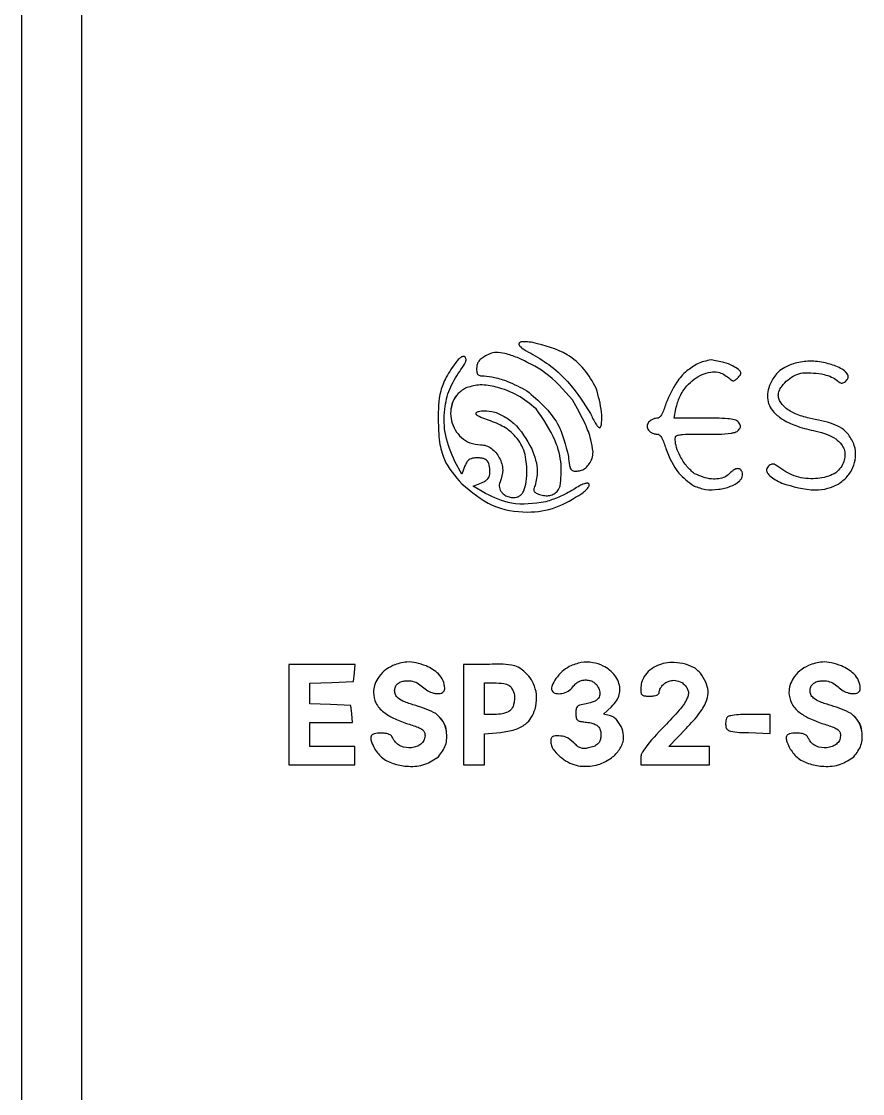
# Model space of a CAD drawing. Header units: millimetres. Extents: x 5 to 292, y 5 to 205.
# Drawn here: x 72.46 to 79.44, y 119.03 to 127.92 of the extents above; entities that cross this region are included whole.
import ezdxf

# ---------------------------------------------------------------- set-up
doc = ezdxf.new("R2010")
doc.units = ezdxf.units.MM

msp = doc.modelspace()

# ---------------------------------------------------------------- linework, layer by layer
at = {"color": 7, "linetype": 'Continuous', "lineweight": 25}
for p, q in [((72.4645, 128.8823), (72.4645, 112.2823)), ((72.9645, 112.2823), (72.9645, 128.8823)), ((77.8785, 124.6322), (77.8917, 124.7112)), ((78.1309, 124.6322), (77.8785, 124.6322)), ((76.1164, 124.1692), (76.0593, 124.2745)), ((76.1427, 124.2372), (76.1164, 124.1692)), ((76.2107, 124.0682), (76.281, 124.0968)), ((76.3117, 124.009), (76.2107, 124.0682)), ((75.232, 122.5914), (74.6812, 122.5914)), ((74.6812, 122.5914), (74.6812, 121.7575)), ((75.2188, 122.4487), (75.2254, 122.5211)), ((75.2254, 122.5211), (75.232, 122.5914)), ((76.3468, 122.5914), (76.1295, 122.5914)), ((76.1295, 122.5914), (76.1295, 121.7575)), ((74.8567, 122.4355), (75.0389, 122.4421)), ((74.8567, 122.2644), (74.8567, 122.4355)), ((75.0389, 122.4421), (75.2188, 122.4487)), ((76.3051, 122.1744), (76.3051, 122.4377)), ((76.3051, 122.4377), (76.4016, 122.4377)), ((75.0279, 122.2578), (74.8567, 122.2644)), ((75.1969, 122.2512), (75.0279, 122.2578)), ((75.2035, 122.181), (75.1969, 122.2512)), ((77.2926, 122.1788), (77.3584, 122.2402)), ((75.21, 122.1086), (75.2035, 122.181)), ((76.3885, 122.1744), (76.3051, 122.1744)), ((77.3497, 122.1656), (77.2926, 122.1788)), ((78.6751, 122.1744), (78.4996, 122.1744)), ((78.6751, 122.0186), (78.6751, 122.1744)), ((74.8567, 122.1086), (75.21, 122.1086)), ((74.8567, 121.9111), (74.8567, 122.1086)), ((77.8346, 121.9111), (77.9773, 122.0603)), ((76.3051, 122.0142), (76.4368, 122.0274)), ((76.3051, 121.7575), (76.3051, 122.0142)), ((78.4952, 122.0252), (78.6751, 122.0186)), ((75.2298, 121.9111), (74.8567, 121.9111)), ((75.2298, 121.7575), (75.2298, 121.9111)), ((78.1704, 121.9111), (77.8346, 121.9111)), ((78.1704, 121.7575), (78.1704, 121.9111)), ((77.5998, 121.8167), (77.5998, 121.7575)), ((74.6812, 121.7575), (75.2298, 121.7575)), ((76.1295, 121.7575), (76.3051, 121.7575)), ((77.5998, 121.7575), (78.1704, 121.7575))]:
    msp.add_line(p, q, dxfattribs=at)
for points, knots in [([(76.7067, 125.2598), (76.686, 125.2621), (76.6534, 125.2657), (76.617, 125.2671), (76.6002, 125.2622), (76.5941, 125.2578), (76.5907, 125.2515), (76.5905, 125.2469), (76.5904, 125.2445)], [0, 0, 0, 0, 0.488811, 0.771123, 0.839471, 0.89342, 0.943513, 1, 1, 1, 1]), ([(76.5772, 125.1348), (76.5435, 125.1472), (76.4862, 125.1685), (76.408, 125.1816), (76.3474, 125.1691), (76.3168, 125.1509), (76.3007, 125.1413)], [0, 0, 0, 0, 0.372658, 0.63277, 0.807324, 1, 1, 1, 1]), ([(76.5772, 125.1348), (76.5435, 125.1472), (76.4862, 125.1685), (76.408, 125.1816), (76.3474, 125.1691), (76.3168, 125.1509), (76.3007, 125.1413)], [0, 0, 0, 0, 0.372658, 0.63277, 0.807324, 1, 1, 1, 1]), ([(76.5904, 125.2445), (76.5905, 125.2434), (76.5908, 125.2409), (76.5925, 125.2373), (76.5967, 125.2308), (76.6094, 125.2178), (76.6455, 125.1911), (76.6814, 125.1735), (76.7067, 125.1611)], [0, 0, 0, 0, 0.022766, 0.049986, 0.082415, 0.18011, 0.422222, 1, 1, 1, 1]), ([(77.2312, 124.8802), (77.2006, 124.9348), (77.1397, 125.0437), (76.9641, 125.1937), (76.8049, 125.2346), (76.7067, 125.2598)], [0, 0, 0, 0, 0.277512, 0.553928, 1, 1, 1, 1]), ([(77.2312, 124.8802), (77.2006, 124.9348), (77.1397, 125.0437), (76.9641, 125.1937), (76.8049, 125.2346), (76.7067, 125.2598)], [0, 0, 0, 0, 0.277512, 0.553928, 1, 1, 1, 1]), ([(76.0703, 125.0974), (76.0407, 125.0568), (75.9869, 124.9827), (75.9219, 124.8226), (75.9214, 124.7011), (75.9211, 124.6212)], [0, 0, 0, 0, 0.29484, 0.536472, 1, 1, 1, 1]), ([(76.1515, 125.1128), (76.1514, 125.1165), (76.1511, 125.1231), (76.1489, 125.132), (76.1451, 125.139), (76.1392, 125.1439), (76.1316, 125.1456), (76.1229, 125.1442), (76.1092, 125.1381), (76.0903, 125.1229), (76.0776, 125.1067), (76.0703, 125.0974)], [0, 0, 0, 0, 0.089867, 0.163372, 0.224037, 0.283495, 0.343156, 0.411737, 0.494511, 0.710872, 1, 1, 1, 1]), ([(76.0988, 125.0206), (76.1131, 125.0405), (76.1319, 125.0665), (76.1471, 125.097), (76.1509, 125.1076), (76.1513, 125.1113), (76.1515, 125.1128)], [0, 0, 0, 0, 0.684634, 0.897422, 0.956542, 1, 1, 1, 1]), ([(76.3007, 125.1413), (76.2899, 125.1343), (76.2702, 125.1214), (76.2502, 125.0962), (76.2405, 125.0701), (76.2397, 125.0534), (76.2393, 125.0448)], [0, 0, 0, 0, 0.3190359, 0.5853311, 0.7852683, 1, 1, 1, 1]), ([(77.0337, 124.7836), (76.9618, 124.8664), (76.833, 125.0148), (76.6557, 125.098), (76.5772, 125.1348)], [0, 0, 0, 0, 0.557576, 1, 1, 1, 1]), ([(77.0337, 124.7836), (76.9618, 124.8664), (76.833, 125.0148), (76.6557, 125.098), (76.5772, 125.1348)], [0, 0, 0, 0, 0.557576, 1, 1, 1, 1]), ([(76.7067, 125.1611), (76.7571, 125.1302), (76.8684, 125.0622), (77.0366, 124.9012), (77.1289, 124.7564), (77.1829, 124.6717)], [0, 0, 0, 0, 0.256351, 0.565279, 1, 1, 1, 1]), ([(78.0716, 125.0843), (78.0407, 125.0655), (77.9739, 125.025), (77.8778, 124.9138), (77.8347, 124.8141), (77.8083, 124.7529)], [0, 0, 0, 0, 0.249783, 0.539999, 1, 1, 1, 1]), ([(78.1836, 125.115), (78.1637, 125.1115), (78.1254, 125.1047), (78.0891, 125.0909), (78.0716, 125.0843)], [0, 0, 0, 0, 0.519468, 1, 1, 1, 1]), ([(78.1836, 125.115), (78.1637, 125.1115), (78.1254, 125.1047), (78.0891, 125.0909), (78.0716, 125.0843)], [0, 0, 0, 0, 0.519468, 1, 1, 1, 1]), ([(78.4118, 125.036), (78.3954, 125.0467), (78.3577, 125.0713), (78.2808, 125.1), (78.2196, 125.1094), (78.1836, 125.115)], [0, 0, 0, 0, 0.240168, 0.552333, 1, 1, 1, 1]), ([(78.4118, 125.036), (78.3954, 125.0467), (78.3577, 125.0713), (78.2808, 125.1), (78.2196, 125.1094), (78.1836, 125.115)], [0, 0, 0, 0, 0.2401678, 0.5523326, 1, 1, 1, 1]), ([(78.866, 125.0843), (78.8417, 125.0748), (78.7981, 125.0577), (78.73, 125.0128), (78.7015, 124.966), (78.6839, 124.9373)], [0, 0, 0, 0, 0.325933, 0.585727, 1, 1, 1, 1]), ([(78.866, 125.0843), (78.8417, 125.0748), (78.7981, 125.0577), (78.73, 125.0128), (78.7015, 124.966), (78.6839, 124.9373)], [0, 0, 0, 0, 0.325933, 0.585727, 1, 1, 1, 1]), ([(79.2984, 124.9373), (79.3025, 124.941), (79.3102, 124.948), (79.3179, 124.9606), (79.3215, 124.9755), (79.3179, 124.9934), (79.3014, 125.0171), (79.2675, 125.0422), (79.2041, 125.0722), (79.1089, 125.0977), (78.9882, 125.1123), (78.9058, 125.0934), (78.866, 125.0843)], [0, 0, 0, 0, 0.0308276, 0.056701, 0.0797323, 0.1138802, 0.1531051, 0.2365386, 0.3417643, 0.5379005, 0.7772348, 1, 1, 1, 1]), ([(76.0593, 124.2745), (76.029, 124.3444), (75.9693, 124.4824), (75.9655, 124.6926), (76.0073, 124.877), (76.0684, 124.9729), (76.0988, 125.0206)], [0, 0, 0, 0, 0.288137, 0.56902, 0.785554, 1, 1, 1, 1]), ([(76.2393, 125.0448), (76.2393, 125.0376), (76.2395, 125.0249), (76.2418, 125.0089), (76.2465, 124.9979), (76.2541, 124.9902), (76.2658, 124.9856), (76.2818, 124.9835), (76.2939, 124.9834), (76.3007, 124.9833)], [0, 0, 0, 0, 0.205524, 0.359706, 0.455312, 0.542496, 0.657769, 0.806072, 1, 1, 1, 1]), ([(77.8917, 124.7112), (77.9008, 124.7449), (77.9193, 124.8134), (77.976, 124.8947), (78.039, 124.9582), (78.0862, 124.9826), (78.109, 124.9943)], [0, 0, 0, 0, 0.281298, 0.571479, 0.793183, 1, 1, 1, 1]), ([(78.109, 124.9943), (78.1324, 125.0027), (78.1754, 125.0181), (78.2384, 125.0174), (78.2901, 124.9978), (78.3166, 124.9768), (78.3306, 124.9658)], [0, 0, 0, 0, 0.312913, 0.574307, 0.775854, 1, 1, 1, 1]), ([(78.4052, 124.968), (78.4132, 124.9758), (78.4231, 124.9855), (78.4304, 125.0002), (78.4312, 125.0085), (78.4281, 125.0172), (78.4211, 125.0265), (78.4152, 125.0326), (78.4118, 125.036)], [0, 0, 0, 0, 0.398244, 0.49915, 0.585307, 0.691861, 0.82562, 1, 1, 1, 1]), ([(78.741, 124.8231), (78.7428, 124.8353), (78.7467, 124.8616), (78.7746, 124.9065), (78.8187, 124.9517), (78.8778, 124.9924), (78.9217, 125.004), (78.9429, 125.0097)], [0, 0, 0, 0, 0.125585, 0.272336, 0.533914, 0.775692, 1, 1, 1, 1]), ([(78.9429, 125.0097), (79.0026, 125.0088), (79.0847, 125.0075), (79.1805, 124.9777), (79.2136, 124.9557), (79.2281, 124.946)], [0, 0, 0, 0, 0.599616, 0.824645, 1, 1, 1, 1]), ([(79.2984, 124.9373), (79.3025, 124.941), (79.3102, 124.948), (79.3179, 124.9605), (79.3216, 124.9755), (79.3177, 124.9931), (79.3093, 125.0073), (79.3016, 125.0132), (79.2995, 125.0148)], [0, 0, 0, 0, 0.184305, 0.338991, 0.476685, 0.680841, 0.915351, 1, 1, 1, 1]), ([(76.733, 124.709), (76.6834, 124.7493), (76.5842, 124.8299), (76.4213, 124.8895), (76.275, 124.9171), (76.1946, 124.8963), (76.1581, 124.8868)], [0, 0, 0, 0, 0.303267, 0.607, 0.821546, 1, 1, 1, 1]), ([(76.733, 124.709), (76.6834, 124.7493), (76.5842, 124.8299), (76.4213, 124.8895), (76.275, 124.9171), (76.1946, 124.8963), (76.1581, 124.8868)], [0, 0, 0, 0, 0.303267, 0.607, 0.821546, 1, 1, 1, 1]), ([(76.3007, 124.9833), (76.3299, 124.9798), (76.3969, 124.9717), (76.5176, 124.9319), (76.6039, 124.8875), (76.6562, 124.8604)], [0, 0, 0, 0, 0.232315, 0.533749, 1, 1, 1, 1]), ([(78.3306, 124.9658), (78.3388, 124.9583), (78.3491, 124.9489), (78.3644, 124.9428), (78.3734, 124.943), (78.3829, 124.9477), (78.3935, 124.9564), (78.401, 124.9638), (78.4052, 124.968)], [0, 0, 0, 0, 0.364762, 0.457838, 0.541313, 0.653241, 0.801477, 1, 1, 1, 1]), ([(78.6839, 124.9373), (78.6735, 124.914), (78.6539, 124.8705), (78.6476, 124.8008), (78.6641, 124.7362), (78.7086, 124.6709), (78.7893, 124.6103), (78.9088, 124.558), (79.0015, 124.5365), (79.0526, 124.5247)], [0, 0, 0, 0, 0.114984, 0.215643, 0.311171, 0.411868, 0.568479, 0.76237, 1, 1, 1, 1]), ([(79.2281, 124.946), (79.2332, 124.9415), (79.2422, 124.9335), (79.2561, 124.9252), (79.2703, 124.9223), (79.2851, 124.9269), (79.2936, 124.9336), (79.2984, 124.9373)], [0, 0, 0, 0, 0.253793, 0.444794, 0.597965, 0.776738, 1, 1, 1, 1]), ([(76.1581, 124.8868), (76.1322, 124.8718), (76.0827, 124.8431), (76.0374, 124.7701), (76.02, 124.6905), (76.0279, 124.6092), (76.0584, 124.5328), (76.1105, 124.4685), (76.1842, 124.4215), (76.2421, 124.4158), (76.2722, 124.4128)], [0, 0, 0, 0, 0.132968, 0.25473, 0.374671, 0.495938, 0.618097, 0.740429, 0.865132, 1, 1, 1, 1]), ([(76.1581, 124.8868), (76.1324, 124.8718), (76.0833, 124.843), (76.0395, 124.7769), (76.0321, 124.7311), (76.0291, 124.712)], [0, 0, 0, 0, 0.389326, 0.745842, 1, 1, 1, 1]), ([(76.6562, 124.8604), (76.7533, 124.7767), (76.9254, 124.6285), (76.9779, 124.4094), (77.0007, 124.314)], [0, 0, 0, 0, 0.564573, 1, 1, 1, 1]), ([(77.2597, 124.5532), (77.2611, 124.5539), (77.2643, 124.5555), (77.2678, 124.5603), (77.2735, 124.5729), (77.2794, 124.6146), (77.2759, 124.7213), (77.2495, 124.815), (77.2312, 124.8802)], [0, 0, 0, 0, 0.014141, 0.030926, 0.051517, 0.137836, 0.399892, 1, 1, 1, 1]), ([(78.9977, 124.6322), (78.959, 124.6424), (78.8878, 124.661), (78.8101, 124.7068), (78.767, 124.7509), (78.7454, 124.7858), (78.7424, 124.8111), (78.741, 124.8231)], [0, 0, 0, 0, 0.351557, 0.647491, 0.77839, 0.894043, 1, 1, 1, 1]), ([(78.9977, 124.6322), (78.959, 124.6424), (78.8878, 124.661), (78.8101, 124.7068), (78.767, 124.7509), (78.7454, 124.7858), (78.7424, 124.8111), (78.741, 124.8231)], [0, 0, 0, 0, 0.3515567, 0.647491, 0.7783897, 0.8940433, 1, 1, 1, 1]), ([(77.2048, 124.3535), (77.1998, 124.3873), (77.1878, 124.4672), (77.1315, 124.6135), (77.071, 124.7187), (77.0337, 124.7836)], [0, 0, 0, 0, 0.2193096, 0.518537, 1, 1, 1, 1]), ([(77.8083, 124.7529), (77.7989, 124.7204), (77.7881, 124.683), (77.7639, 124.6476), (77.7545, 124.6387), (77.7443, 124.6331), (77.7372, 124.6325), (77.7337, 124.6322)], [0, 0, 0, 0, 0.670938, 0.773233, 0.857335, 0.930072, 1, 1, 1, 1]), ([(77.8083, 124.7529), (77.7989, 124.7204), (77.7881, 124.683), (77.7639, 124.6476), (77.7545, 124.6387), (77.7443, 124.6331), (77.7372, 124.6325), (77.7337, 124.6322)], [0, 0, 0, 0, 0.670938, 0.773233, 0.857335, 0.930072, 1, 1, 1, 1]), ([(76.3226, 124.6212), (76.301, 124.6281), (76.2721, 124.6373), (76.244, 124.6547), (76.2365, 124.6636), (76.2343, 124.6682), (76.234, 124.6723), (76.235, 124.6758), (76.2373, 124.6791), (76.2435, 124.6844), (76.2577, 124.69), (76.2709, 124.6923), (76.2788, 124.6937)], [0, 0, 0, 0, 0.4296638, 0.5759804, 0.6164789, 0.6493946, 0.6713652, 0.6931418, 0.7170935, 0.7451217, 0.8477835, 1, 1, 1, 1]), ([(76.2788, 124.6937), (76.3081, 124.6939), (76.3706, 124.6944), (76.4616, 124.6533), (76.592, 124.5651), (76.654, 124.4554), (76.6979, 124.3777)], [0, 0, 0, 0, 0.15706, 0.33418, 0.528067, 1, 1, 1, 1]), ([(76.9327, 124.0726), (76.9382, 124.131), (76.9499, 124.2571), (76.8901, 124.4837), (76.7921, 124.6243), (76.733, 124.709)], [0, 0, 0, 0, 0.255061, 0.551058, 1, 1, 1, 1]), ([(77.1829, 124.6717), (77.1969, 124.6419), (77.2153, 124.6028), (77.2419, 124.5649), (77.2523, 124.5551), (77.2563, 124.5533), (77.2581, 124.5528), (77.2592, 124.5531), (77.2597, 124.5532)], [0, 0, 0, 0, 0.684387, 0.898323, 0.962273, 0.977211, 0.989465, 1, 1, 1, 1]), ([(75.9211, 124.6212), (75.922, 124.5586), (75.9236, 124.4466), (75.9725, 124.2536), (76.0609, 124.1518), (76.1164, 124.088)], [0, 0, 0, 0, 0.320889, 0.574134, 1, 1, 1, 1]), ([(76.6562, 124.2109), (76.6518, 124.2646), (76.6434, 124.368), (76.5615, 124.4927), (76.4502, 124.576), (76.3669, 124.6055), (76.3226, 124.6212)], [0, 0, 0, 0, 0.279337, 0.538002, 0.754295, 1, 1, 1, 1]), ([(77.6657, 124.5993), (77.6622, 124.5941), (77.6556, 124.5841), (77.6528, 124.5663), (77.6557, 124.5493), (77.6648, 124.5317), (77.6812, 124.5154), (77.7054, 124.503), (77.724, 124.5014), (77.7337, 124.5006)], [0, 0, 0, 0, 0.1241654, 0.2381518, 0.3503378, 0.4659419, 0.6292813, 0.8060809, 1, 1, 1, 1]), ([(77.7337, 124.6322), (77.727, 124.6314), (77.7127, 124.6297), (77.6887, 124.6193), (77.6743, 124.6068), (77.6657, 124.5993)], [0, 0, 0, 0, 0.262471, 0.556794, 1, 1, 1, 1]), ([(77.7337, 124.6322), (77.727, 124.6314), (77.7127, 124.6297), (77.6887, 124.6193), (77.6743, 124.6068), (77.6657, 124.5993)], [0, 0, 0, 0, 0.262471, 0.556794, 1, 1, 1, 1]), ([(78.4118, 124.5993), (78.4075, 124.6033), (78.3975, 124.6125), (78.3663, 124.6225), (78.2771, 124.6331), (78.1947, 124.6326), (78.1309, 124.6322)], [0, 0, 0, 0, 0.060535, 0.140445, 0.335184, 1, 1, 1, 1]), ([(78.4118, 124.5993), (78.4075, 124.6033), (78.3975, 124.6125), (78.3663, 124.6225), (78.2771, 124.6331), (78.1947, 124.6326), (78.1309, 124.6322)], [0, 0, 0, 0, 0.060535, 0.140445, 0.335184, 1, 1, 1, 1]), ([(78.4118, 124.5335), (78.4153, 124.5379), (78.4215, 124.5456), (78.4278, 124.558), (78.4289, 124.5712), (78.4229, 124.5855), (78.4158, 124.5943), (78.4118, 124.5993)], [0, 0, 0, 0, 0.224927, 0.398592, 0.547593, 0.740985, 1, 1, 1, 1]), ([(79.3225, 124.4984), (79.3057, 124.5157), (79.27, 124.5526), (79.159, 124.602), (79.0651, 124.6196), (78.9977, 124.6322)], [0, 0, 0, 0, 0.200665, 0.426526, 1, 1, 1, 1]), ([(79.3225, 124.4984), (79.3057, 124.5157), (79.27, 124.5526), (79.159, 124.602), (79.0651, 124.6196), (78.9977, 124.6322)], [0, 0, 0, 0, 0.200665, 0.426526, 1, 1, 1, 1]), ([(77.7337, 124.5006), (77.7372, 124.5003), (77.7443, 124.4996), (77.7545, 124.4941), (77.7639, 124.4851), (77.7881, 124.4498), (77.7989, 124.4123), (77.8083, 124.3799)], [0, 0, 0, 0, 0.069928, 0.142665, 0.226767, 0.329062, 1, 1, 1, 1]), ([(77.8851, 124.4523), (77.8851, 124.4574), (77.8851, 124.4666), (77.8883, 124.4781), (77.8948, 124.485), (77.9024, 124.4892), (77.9204, 124.495), (77.9987, 124.5022), (78.0733, 124.5013), (78.1353, 124.5006)], [0, 0, 0, 0, 0.055236, 0.099824, 0.125019, 0.154826, 0.192708, 0.328758, 1, 1, 1, 1]), ([(78.1353, 124.5006), (78.2084, 124.4988), (78.2909, 124.4968), (78.378, 124.5137), (78.3988, 124.5212), (78.4078, 124.5297), (78.4118, 124.5335)], [0, 0, 0, 0, 0.769785, 0.869739, 0.942927, 1, 1, 1, 1]), ([(79.0526, 124.5247), (79.0841, 124.5169), (79.1416, 124.5027), (79.2151, 124.4662), (79.2635, 124.423), (79.2887, 124.3768), (79.2962, 124.3313), (79.2895, 124.2824), (79.2752, 124.2515), (79.2676, 124.235)], [0, 0, 0, 0, 0.223908, 0.408437, 0.561498, 0.664253, 0.765769, 0.875133, 1, 1, 1, 1]), ([(79.2391, 124.0858), (79.2648, 124.1049), (79.3147, 124.1421), (79.3632, 124.221), (79.3867, 124.3107), (79.3794, 124.4112), (79.3417, 124.4689), (79.3225, 124.4984)], [0, 0, 0, 0, 0.20079, 0.389225, 0.570672, 0.781503, 1, 1, 1, 1]), ([(76.2722, 124.4128), (76.2883, 124.4111), (76.3206, 124.4077), (76.3793, 124.3743), (76.4334, 124.3067), (76.4663, 124.2037), (76.4451, 124.1366), (76.4346, 124.1034)], [0, 0, 0, 0, 0.119102, 0.238736, 0.488952, 0.747056, 1, 1, 1, 1]), ([(76.6979, 124.3777), (76.7204, 124.316), (76.7569, 124.2162), (76.7333, 124.1139), (76.7242, 124.0748)], [0, 0, 0, 0, 0.617756, 1, 1, 1, 1]), ([(77.8083, 124.3799), (77.838, 124.3071), (77.8889, 124.1826), (77.9963, 124.1034), (78.0409, 124.0704)], [0, 0, 0, 0, 0.5840242, 1, 1, 1, 1]), ([(78.0475, 124.1714), (78.0252, 124.1907), (77.9769, 124.2326), (77.9303, 124.31), (77.8945, 124.384), (77.888, 124.4311), (77.8851, 124.4523)], [0, 0, 0, 0, 0.264295, 0.574209, 0.807749, 1, 1, 1, 1]), ([(78.0475, 124.1714), (78.0252, 124.1907), (77.9769, 124.2326), (77.9303, 124.31), (77.8945, 124.384), (77.888, 124.4311), (77.8851, 124.4523)], [0, 0, 0, 0, 0.264295, 0.574209, 0.807749, 1, 1, 1, 1]), ([(76.2458, 124.303), (76.2358, 124.3029), (76.2179, 124.3027), (76.1934, 124.2982), (76.1726, 124.287), (76.1557, 124.2656), (76.1474, 124.2475), (76.1427, 124.2372)], [0, 0, 0, 0, 0.22587, 0.401515, 0.552989, 0.745996, 1, 1, 1, 1]), ([(76.2458, 124.303), (76.2358, 124.3029), (76.2179, 124.3027), (76.1934, 124.2982), (76.1726, 124.287), (76.1557, 124.2656), (76.1474, 124.2475), (76.1427, 124.2372)], [0, 0, 0, 0, 0.22587, 0.401515, 0.552989, 0.745996, 1, 1, 1, 1]), ([(76.349, 124.1802), (76.3488, 124.1924), (76.3485, 124.2143), (76.3443, 124.2441), (76.3362, 124.2675), (76.3224, 124.2854), (76.3021, 124.2968), (76.2759, 124.3024), (76.2565, 124.3028), (76.2458, 124.303)], [0, 0, 0, 0, 0.192464, 0.347028, 0.471919, 0.580253, 0.695423, 0.831212, 1, 1, 1, 1]), ([(77.0007, 124.314), (77.0029, 124.2896), (77.0055, 124.2592), (77.0132, 124.2248), (77.0188, 124.2109), (77.0274, 124.2006), (77.046, 124.1928), (77.0617, 124.1931), (77.0732, 124.1933)], [0, 0, 0, 0, 0.445957, 0.556577, 0.640969, 0.71787, 0.793476, 1, 1, 1, 1]), ([(77.0732, 124.1933), (77.0859, 124.1949), (77.1119, 124.1982), (77.1464, 124.2211), (77.1764, 124.2547), (77.1997, 124.2999), (77.2031, 124.3355), (77.2048, 124.3535)], [0, 0, 0, 0, 0.167605, 0.34363, 0.530754, 0.761803, 1, 1, 1, 1]), ([(76.5465, 123.9739), (76.5555, 123.9744), (76.573, 123.9756), (76.5971, 123.9868), (76.6167, 124.0056), (76.6388, 124.044), (76.6541, 124.1144), (76.6554, 124.1753), (76.6562, 124.2109)], [0, 0, 0, 0, 0.092932, 0.179248, 0.268492, 0.369797, 0.632708, 1, 1, 1, 1]), ([(78.4403, 124.1867), (78.4383, 124.1914), (78.4345, 124.2), (78.4245, 124.2096), (78.4122, 124.2144), (78.3965, 124.2142), (78.3774, 124.2071), (78.3557, 124.1925), (78.3423, 124.1789), (78.335, 124.1714)], [0, 0, 0, 0, 0.114866, 0.21329, 0.306825, 0.407227, 0.565744, 0.762012, 1, 1, 1, 1]), ([(78.4403, 124.1867), (78.4383, 124.1914), (78.4345, 124.2), (78.4245, 124.2096), (78.4122, 124.2144), (78.3965, 124.2142), (78.3774, 124.2071), (78.3557, 124.1925), (78.3423, 124.1789), (78.335, 124.1714)], [0, 0, 0, 0, 0.114866, 0.21329, 0.306825, 0.407227, 0.565744, 0.762012, 1, 1, 1, 1]), ([(78.6663, 124.2394), (78.6609, 124.2345), (78.6512, 124.2257), (78.6432, 124.2098), (78.6428, 124.1951), (78.6474, 124.182), (78.6566, 124.1688), (78.6929, 124.133), (78.734, 124.1124), (78.7695, 124.0946)], [0, 0, 0, 0, 0.100344, 0.181145, 0.237511, 0.298532, 0.370663, 0.458138, 1, 1, 1, 1]), ([(78.7366, 124.2306), (78.7314, 124.2349), (78.7224, 124.2424), (78.7085, 124.2504), (78.6945, 124.2537), (78.6796, 124.2496), (78.6711, 124.2431), (78.6663, 124.2394)], [0, 0, 0, 0, 0.249925, 0.441899, 0.597162, 0.776261, 1, 1, 1, 1]), ([(78.7366, 124.2306), (78.7314, 124.2349), (78.7224, 124.2424), (78.7085, 124.2504), (78.6945, 124.2537), (78.6796, 124.2496), (78.6711, 124.2431), (78.6663, 124.2394)], [0, 0, 0, 0, 0.249925, 0.441899, 0.597162, 0.776261, 1, 1, 1, 1]), ([(79.2676, 124.235), (79.2559, 124.219), (79.2314, 124.1856), (79.1498, 124.1425), (79.0262, 124.1236), (78.8687, 124.1428), (78.7802, 124.2016), (78.7366, 124.2306)], [0, 0, 0, 0, 0.10065, 0.210331, 0.461052, 0.734504, 1, 1, 1, 1]), ([(79.2676, 124.235), (79.2559, 124.219), (79.2314, 124.1856), (79.1498, 124.1425), (79.0262, 124.1236), (78.8687, 124.1428), (78.7802, 124.2016), (78.7366, 124.2306)], [0, 0, 0, 0, 0.10065, 0.210331, 0.461052, 0.734504, 1, 1, 1, 1]), ([(76.281, 124.0968), (76.293, 124.1024), (76.3142, 124.1122), (76.3373, 124.1333), (76.3478, 124.1569), (76.3486, 124.1722), (76.349, 124.1802)], [0, 0, 0, 0, 0.3444012, 0.6059053, 0.7931532, 1, 1, 1, 1]), ([(78.0409, 124.0704), (78.073, 124.0589), (78.1391, 124.0353), (78.2448, 124.0396), (78.3401, 124.0614), (78.4039, 124.0945), (78.4325, 124.1266), (78.4423, 124.1457), (78.4459, 124.1666), (78.4422, 124.1799), (78.4403, 124.1867)], [0, 0, 0, 0, 0.211505, 0.435372, 0.647936, 0.823076, 0.87102, 0.914559, 0.956193, 1, 1, 1, 1]), ([(78.335, 124.1714), (78.323, 124.1614), (78.2973, 124.1402), (78.2449, 124.1284), (78.1582, 124.1248), (78.0937, 124.152), (78.0475, 124.1714)], [0, 0, 0, 0, 0.151709, 0.324159, 0.516413, 1, 1, 1, 1]), ([(78.335, 124.1714), (78.323, 124.1614), (78.2973, 124.1402), (78.2449, 124.1284), (78.1582, 124.1248), (78.0937, 124.152), (78.0475, 124.1714)], [0, 0, 0, 0, 0.151709, 0.324159, 0.516413, 1, 1, 1, 1]), ([(76.1164, 124.088), (76.1962, 124.0211), (76.3535, 123.8893), (76.6415, 123.8399), (76.9042, 123.8794), (77.0423, 123.9653), (77.1127, 124.009)], [0, 0, 0, 0, 0.282369, 0.556436, 0.774234, 1, 1, 1, 1]), ([(76.4346, 124.1034), (76.4315, 124.0959), (76.4257, 124.0815), (76.4266, 124.0577), (76.4343, 124.0355), (76.4498, 124.013), (76.4744, 123.9926), (76.5082, 123.977), (76.5334, 123.9749), (76.5465, 123.9739)], [0, 0, 0, 0, 0.116872, 0.228416, 0.341643, 0.460212, 0.62826, 0.807978, 1, 1, 1, 1]), ([(76.7242, 124.0748), (76.7216, 124.0685), (76.717, 124.0574), (76.7131, 124.0426), (76.7135, 124.0311), (76.7181, 124.0217), (76.7279, 124.0138), (76.7429, 124.0066), (76.7548, 124.0025), (76.7615, 124.0002)], [0, 0, 0, 0, 0.198188, 0.34606, 0.437394, 0.522091, 0.638726, 0.793804, 1, 1, 1, 1]), ([(76.7615, 124.0002), (76.7762, 123.9961), (76.8039, 123.9883), (76.8458, 123.9905), (76.884, 124.0041), (76.9171, 124.0315), (76.9275, 124.0587), (76.9327, 124.0726)], [0, 0, 0, 0, 0.21611, 0.41011, 0.588842, 0.790714, 1, 1, 1, 1]), ([(77.0446, 124.0419), (77.0042, 124.019), (76.93, 123.977), (76.8489, 123.9507), (76.812, 123.9388)], [0, 0, 0, 0, 0.545111, 1, 1, 1, 1]), ([(77.0446, 124.0419), (77.0042, 124.019), (76.93, 123.977), (76.8489, 123.9507), (76.812, 123.9388)], [0, 0, 0, 0, 0.545111, 1, 1, 1, 1]), ([(77.1127, 124.009), (77.1246, 124.0186), (77.1446, 124.0348), (77.1639, 124.0564), (77.1713, 124.0699), (77.1735, 124.0764), (77.1739, 124.082), (77.1724, 124.0867), (77.1689, 124.0901), (77.1639, 124.092), (77.156, 124.093), (77.1447, 124.0918), (77.1222, 124.0858), (77.0875, 124.0701), (77.0603, 124.0522), (77.0446, 124.0419)], [0, 0, 0, 0, 0.189182, 0.317452, 0.351482, 0.378818, 0.400702, 0.419268, 0.437617, 0.458773, 0.484672, 0.534364, 0.598264, 0.769846, 1, 1, 1, 1]), ([(78.7695, 124.0946), (78.8613, 124.0661), (78.9872, 124.027), (79.1502, 124.0452), (79.2108, 124.0728), (79.2391, 124.0858)], [0, 0, 0, 0, 0.588402, 0.807238, 1, 1, 1, 1]), ([(76.812, 123.9388), (76.7157, 123.9245), (76.5409, 123.8987), (76.3827, 123.9748), (76.3117, 124.009)], [0, 0, 0, 0, 0.551332, 1, 1, 1, 1]), ([(75.8201, 122.5782), (75.7928, 122.5879), (75.7416, 122.6061), (75.6463, 122.6166), (75.5839, 122.5955), (75.5458, 122.5826)], [0, 0, 0, 0, 0.308607, 0.578024, 1, 1, 1, 1]), ([(75.8201, 122.5782), (75.7928, 122.5879), (75.7416, 122.6061), (75.6463, 122.6166), (75.5839, 122.5955), (75.5458, 122.5826)], [0, 0, 0, 0, 0.308607, 0.578024, 1, 1, 1, 1]), ([(76.6321, 122.5343), (76.6171, 122.5469), (76.5865, 122.5725), (76.4873, 122.5958), (76.4071, 122.5933), (76.3468, 122.5914)], [0, 0, 0, 0, 0.194275, 0.394804, 1, 1, 1, 1]), ([(76.6321, 122.5343), (76.6171, 122.5469), (76.5865, 122.5725), (76.4873, 122.5958), (76.4071, 122.5933), (76.3468, 122.5914)], [0, 0, 0, 0, 0.194275, 0.394804, 1, 1, 1, 1]), ([(77.3584, 122.2402), (77.3732, 122.2559), (77.4008, 122.2851), (77.4241, 122.3385), (77.4299, 122.3937), (77.4174, 122.449), (77.3769, 122.5193), (77.3019, 122.5782), (77.202, 122.6097), (77.1027, 122.6119), (77.04, 122.5869), (77.0073, 122.5738)], [0, 0, 0, 0, 0.091164, 0.170413, 0.243621, 0.324556, 0.407988, 0.586189, 0.714679, 0.851086, 1, 1, 1, 1]), ([(78.0519, 122.5584), (78.026, 122.571), (77.9711, 122.5977), (77.8851, 122.607), (77.8056, 122.6052), (77.7612, 122.5898), (77.7403, 122.5826)], [0, 0, 0, 0, 0.265944, 0.564675, 0.794906, 1, 1, 1, 1]), ([(78.0519, 122.5584), (78.026, 122.571), (77.9711, 122.5977), (77.8851, 122.607), (77.8056, 122.6052), (77.7612, 122.5898), (77.7403, 122.5826)], [0, 0, 0, 0, 0.265944, 0.564675, 0.794906, 1, 1, 1, 1]), ([(79.2654, 122.5782), (79.2381, 122.5879), (79.1869, 122.6061), (79.0916, 122.6166), (79.0292, 122.5955), (78.9911, 122.5826)], [0, 0, 0, 0, 0.308607, 0.578024, 1, 1, 1, 1]), ([(79.2654, 122.5782), (79.2381, 122.5879), (79.1869, 122.6061), (79.0916, 122.6166), (79.0292, 122.5955), (78.9911, 122.5826)], [0, 0, 0, 0, 0.308607, 0.578024, 1, 1, 1, 1]), ([(75.5458, 122.5826), (75.5206, 122.5686), (75.471, 122.5411), (75.4209, 122.4808), (75.3895, 122.419), (75.3854, 122.3785), (75.3834, 122.3587)], [0, 0, 0, 0, 0.295095, 0.581875, 0.796615, 1, 1, 1, 1]), ([(75.5458, 122.5826), (75.5206, 122.5686), (75.471, 122.5411), (75.4209, 122.4808), (75.3895, 122.419), (75.3854, 122.3785), (75.3834, 122.3587)], [0, 0, 0, 0, 0.295095, 0.581875, 0.796615, 1, 1, 1, 1]), ([(75.9759, 122.3939), (75.9729, 122.4149), (75.9666, 122.4587), (75.9141, 122.5296), (75.8569, 122.5592), (75.8201, 122.5782)], [0, 0, 0, 0, 0.247877, 0.516655, 1, 1, 1, 1]), ([(75.9759, 122.3939), (75.9729, 122.4149), (75.9666, 122.4587), (75.9141, 122.5296), (75.8569, 122.5592), (75.8201, 122.5782)], [0, 0, 0, 0, 0.247877, 0.516655, 1, 1, 1, 1]), ([(76.7242, 122.2205), (76.7309, 122.2528), (76.744, 122.3167), (76.7243, 122.4065), (76.6868, 122.4812), (76.6504, 122.5165), (76.6321, 122.5343)], [0, 0, 0, 0, 0.283708, 0.561707, 0.779737, 1, 1, 1, 1]), ([(77.0073, 122.5738), (76.9869, 122.5605), (76.9447, 122.5329), (76.8981, 122.477), (76.8696, 122.4304), (76.8611, 122.3989), (76.8597, 122.384), (76.8631, 122.3757), (76.8647, 122.3719)], [0, 0, 0, 0, 0.279627, 0.577038, 0.831762, 0.898087, 0.953462, 1, 1, 1, 1]), ([(77.7403, 122.5826), (77.7179, 122.5706), (77.6745, 122.5474), (77.6306, 122.4957), (77.6045, 122.4421), (77.6014, 122.4069), (77.5998, 122.3895)], [0, 0, 0, 0, 0.300066, 0.581777, 0.793295, 1, 1, 1, 1]), ([(77.7403, 122.5826), (77.7179, 122.5706), (77.6745, 122.5474), (77.6306, 122.4957), (77.6045, 122.4421), (77.6014, 122.4069), (77.5998, 122.3895)], [0, 0, 0, 0, 0.300066, 0.581777, 0.793295, 1, 1, 1, 1]), ([(78.1397, 122.4443), (78.1265, 122.4702), (78.1042, 122.5139), (78.0671, 122.5455), (78.0519, 122.5584)], [0, 0, 0, 0, 0.591891, 1, 1, 1, 1]), ([(78.1397, 122.4443), (78.1265, 122.4702), (78.1042, 122.5139), (78.0671, 122.5455), (78.0519, 122.5584)], [0, 0, 0, 0, 0.591891, 1, 1, 1, 1]), ([(78.9911, 122.5826), (78.966, 122.5686), (78.9163, 122.5411), (78.8662, 122.4808), (78.8349, 122.419), (78.8307, 122.3785), (78.8287, 122.3587)], [0, 0, 0, 0, 0.295095, 0.581875, 0.796615, 1, 1, 1, 1]), ([(78.9911, 122.5826), (78.966, 122.5686), (78.9163, 122.5411), (78.8662, 122.4808), (78.8349, 122.419), (78.8307, 122.3785), (78.8287, 122.3587)], [0, 0, 0, 0, 0.295095, 0.581875, 0.796615, 1, 1, 1, 1]), ([(79.4212, 122.3939), (79.4182, 122.4149), (79.412, 122.4587), (79.3594, 122.5296), (79.3022, 122.5592), (79.2654, 122.5782)], [0, 0, 0, 0, 0.247877, 0.516655, 1, 1, 1, 1]), ([(79.4212, 122.3939), (79.4182, 122.4149), (79.412, 122.4587), (79.3594, 122.5296), (79.3022, 122.5592), (79.2654, 122.5782)], [0, 0, 0, 0, 0.247877, 0.516655, 1, 1, 1, 1]), ([(75.559, 122.3741), (75.5602, 122.3848), (75.5626, 122.4057), (75.5832, 122.4312), (75.6115, 122.4476), (75.6498, 122.457), (75.6965, 122.4555), (75.7486, 122.44), (75.7771, 122.4167), (75.7916, 122.4048)], [0, 0, 0, 0, 0.11038, 0.214971, 0.325579, 0.446242, 0.620985, 0.806611, 1, 1, 1, 1]), ([(76.4016, 122.4377), (76.4302, 122.4363), (76.4672, 122.4343), (76.5085, 122.4178), (76.5196, 122.4073), (76.5245, 122.4026)], [0, 0, 0, 0, 0.652115, 0.844072, 1, 1, 1, 1]), ([(77.038, 122.4048), (77.0457, 122.4145), (77.0606, 122.4334), (77.0912, 122.452), (77.1239, 122.4618), (77.1573, 122.4628), (77.1895, 122.4553), (77.2184, 122.4393), (77.2425, 122.415), (77.2509, 122.3938), (77.2553, 122.3829)], [0, 0, 0, 0, 0.1359409, 0.2641238, 0.3883484, 0.510222, 0.6303192, 0.7495998, 0.8708849, 1, 1, 1, 1]), ([(77.7534, 122.3587), (77.7549, 122.368), (77.7578, 122.3876), (77.7762, 122.4132), (77.8019, 122.4363), (77.8351, 122.455), (77.8613, 122.4581), (77.8741, 122.4597)], [0, 0, 0, 0, 0.163443, 0.344251, 0.539152, 0.773746, 1, 1, 1, 1]), ([(77.9597, 122.4246), (77.9677, 122.4162), (77.9826, 122.4006), (77.9961, 122.371), (77.9962, 122.3375), (77.9751, 122.2805), (77.9065, 122.1924), (77.839, 122.1216), (77.7973, 122.0778)], [0, 0, 0, 0, 0.0809174, 0.1513139, 0.2230615, 0.310478, 0.5737154, 1, 1, 1, 1]), ([(77.8741, 122.4597), (77.8921, 122.4569), (77.9171, 122.453), (77.9452, 122.438), (77.9551, 122.4289), (77.9597, 122.4246)], [0, 0, 0, 0, 0.572457, 0.798974, 1, 1, 1, 1]), ([(77.9773, 122.0603), (78.017, 122.1024), (78.0843, 122.1738), (78.1496, 122.2803), (78.1645, 122.3725), (78.148, 122.4204), (78.1397, 122.4443)], [0, 0, 0, 0, 0.390584, 0.662667, 0.831148, 1, 1, 1, 1]), ([(79.0043, 122.3741), (79.0055, 122.3848), (79.0079, 122.4057), (79.0285, 122.4312), (79.0568, 122.4476), (79.0951, 122.457), (79.1418, 122.4555), (79.194, 122.44), (79.2224, 122.4167), (79.2369, 122.4048)], [0, 0, 0, 0, 0.11038, 0.214971, 0.325579, 0.446242, 0.620985, 0.806611, 1, 1, 1, 1]), ([(75.3834, 122.3587), (75.3877, 122.3283), (75.3966, 122.2643), (75.4658, 122.1924), (75.5543, 122.1387), (75.6211, 122.115), (75.6577, 122.102)], [0, 0, 0, 0, 0.225321, 0.472268, 0.710161, 1, 1, 1, 1]), ([(75.7345, 122.249), (75.7036, 122.2586), (75.6525, 122.2744), (75.5929, 122.3031), (75.5622, 122.3385), (75.56, 122.3624), (75.559, 122.3741)], [0, 0, 0, 0, 0.420563, 0.69569, 0.850292, 1, 1, 1, 1]), ([(75.7916, 122.4048), (75.8054, 122.3931), (75.8319, 122.3705), (75.874, 122.3536), (75.9088, 122.3474), (75.9351, 122.3484), (75.9551, 122.3554), (75.9678, 122.3664), (75.9748, 122.3791), (75.9755, 122.3888), (75.9759, 122.3939)], [0, 0, 0, 0, 0.241101, 0.463192, 0.595573, 0.711742, 0.811446, 0.871923, 0.93259, 1, 1, 1, 1]), ([(76.5245, 122.4026), (76.5344, 122.3851), (76.5551, 122.3483), (76.5545, 122.2936), (76.5454, 122.2522), (76.5336, 122.2242), (76.52, 122.2112), (76.5136, 122.2051)], [0, 0, 0, 0, 0.279024, 0.583703, 0.737389, 0.87713, 1, 1, 1, 1]), ([(76.8647, 122.3719), (76.8688, 122.367), (76.8776, 122.3565), (76.9069, 122.3465), (76.9493, 122.3484), (77.0009, 122.3653), (77.0258, 122.3918), (77.038, 122.4048)], [0, 0, 0, 0, 0.096693, 0.203033, 0.454256, 0.732895, 1, 1, 1, 1]), ([(77.2553, 122.3829), (77.2575, 122.3752), (77.2617, 122.3608), (77.2621, 122.3392), (77.2568, 122.32), (77.244, 122.3014), (77.2211, 122.285), (77.1877, 122.272), (77.162, 122.2671), (77.1478, 122.2644)], [0, 0, 0, 0, 0.126509, 0.235913, 0.3359, 0.436296, 0.58693, 0.771795, 1, 1, 1, 1]), ([(77.5998, 122.3895), (77.5999, 122.3827), (77.6, 122.3707), (77.6018, 122.3549), (77.6066, 122.3424), (77.6191, 122.332), (77.6438, 122.3282), (77.6641, 122.3281), (77.6766, 122.328)], [0, 0, 0, 0, 0.16861, 0.297127, 0.397225, 0.490754, 0.686916, 1, 1, 1, 1]), ([(77.6766, 122.328), (77.6881, 122.3283), (77.7077, 122.3288), (77.7303, 122.3335), (77.7428, 122.3398), (77.749, 122.3451), (77.7528, 122.3516), (77.7532, 122.3564), (77.7534, 122.3587)], [0, 0, 0, 0, 0.379868, 0.653108, 0.756431, 0.843423, 0.921511, 1, 1, 1, 1]), ([(78.8287, 122.3587), (78.833, 122.3283), (78.842, 122.2643), (78.9112, 122.1924), (78.9997, 122.1387), (79.0664, 122.115), (79.103, 122.102)], [0, 0, 0, 0, 0.2253209, 0.4722681, 0.7101612, 1, 1, 1, 1]), ([(79.1799, 122.249), (79.1489, 122.2586), (79.0978, 122.2744), (79.0383, 122.3031), (79.0075, 122.3385), (79.0054, 122.3624), (79.0043, 122.3741)], [0, 0, 0, 0, 0.420563, 0.69569, 0.850292, 1, 1, 1, 1]), ([(79.2369, 122.4048), (79.2507, 122.3931), (79.2772, 122.3705), (79.3193, 122.3536), (79.3541, 122.3474), (79.3804, 122.3484), (79.4004, 122.3554), (79.4131, 122.3664), (79.4201, 122.3791), (79.4209, 122.3888), (79.4212, 122.3939)], [0, 0, 0, 0, 0.241101, 0.463192, 0.595573, 0.711742, 0.811446, 0.871923, 0.93259, 1, 1, 1, 1]), ([(75.9013, 122.1832), (75.8748, 122.1959), (75.8208, 122.2219), (75.7636, 122.2399), (75.7345, 122.249)], [0, 0, 0, 0, 0.4913, 1, 1, 1, 1]), ([(75.9013, 122.1832), (75.8748, 122.1959), (75.8208, 122.2219), (75.7636, 122.2399), (75.7345, 122.249)], [0, 0, 0, 0, 0.4913, 1, 1, 1, 1]), ([(76.545, 122.2552), (76.5447, 122.2539), (76.5423, 122.2429), (76.5334, 122.2243), (76.5199, 122.2112), (76.5136, 122.2051)], [0, 0, 0, 0, 0.064604, 0.562348, 1, 1, 1, 1]), ([(77.1478, 122.2644), (77.1294, 122.2615), (77.1064, 122.258), (77.0814, 122.2469), (77.0711, 122.238), (77.0648, 122.2245), (77.0624, 122.2064), (77.0623, 122.193), (77.0622, 122.1854)], [0, 0, 0, 0, 0.408104, 0.511608, 0.598733, 0.702983, 0.8315, 1, 1, 1, 1]), ([(79.3466, 122.1832), (79.3201, 122.1959), (79.2661, 122.2219), (79.2089, 122.2399), (79.1799, 122.249)], [0, 0, 0, 0, 0.4913, 1, 1, 1, 1]), ([(79.3466, 122.1832), (79.3201, 122.1959), (79.2661, 122.2219), (79.2089, 122.2399), (79.1799, 122.249)], [0, 0, 0, 0, 0.4913, 1, 1, 1, 1]), ([(75.9233, 121.8255), (75.9464, 121.8563), (75.9929, 121.9183), (75.9953, 122.0286), (75.9664, 122.1233), (75.9228, 122.1634), (75.9013, 122.1832)], [0, 0, 0, 0, 0.281564, 0.565452, 0.785357, 1, 1, 1, 1]), ([(75.9883, 122.0313), (75.9884, 122.0329), (75.9906, 122.0639), (75.9639, 122.1235), (75.922, 122.1634), (75.9013, 122.1832)], [0, 0, 0, 0, 0.027092, 0.519437, 1, 1, 1, 1]), ([(76.5136, 122.2051), (76.5052, 122.2003), (76.4859, 122.1891), (76.4433, 122.1783), (76.4097, 122.1759), (76.3885, 122.1744)], [0, 0, 0, 0, 0.222836, 0.511273, 1, 1, 1, 1]), ([(76.5136, 122.2051), (76.5052, 122.2003), (76.4859, 122.1891), (76.4433, 122.1783), (76.4097, 122.1759), (76.3885, 122.1744)], [0, 0, 0, 0, 0.222836, 0.511273, 1, 1, 1, 1]), ([(76.4368, 122.0274), (76.4773, 122.0324), (76.5509, 122.0415), (76.6406, 122.0866), (76.6979, 122.1493), (76.7153, 122.1963), (76.7242, 122.2205)], [0, 0, 0, 0, 0.328844, 0.59738, 0.793028, 1, 1, 1, 1]), ([(77.0622, 122.1854), (77.0622, 122.1781), (77.0624, 122.1651), (77.0645, 122.1479), (77.0696, 122.1344), (77.082, 122.1227), (77.1064, 122.1162), (77.1267, 122.1142), (77.139, 122.113)], [0, 0, 0, 0, 0.17464, 0.30832, 0.413521, 0.510842, 0.70426, 1, 1, 1, 1]), ([(77.455, 121.9484), (77.457, 121.972), (77.4613, 122.0222), (77.4352, 122.0826), (77.4062, 122.1256), (77.3807, 122.1524), (77.3595, 122.1614), (77.3497, 122.1656)], [0, 0, 0, 0, 0.271483, 0.57907, 0.735228, 0.876802, 1, 1, 1, 1]), ([(78.4996, 122.1744), (78.4522, 122.1749), (78.3983, 122.1754), (78.3405, 122.1639), (78.3262, 122.1587), (78.3158, 122.1524), (78.3124, 122.1464), (78.3108, 122.1437)], [0, 0, 0, 0, 0.720141, 0.820133, 0.895921, 0.953205, 1, 1, 1, 1]), ([(78.4996, 122.1744), (78.4522, 122.1749), (78.3983, 122.1754), (78.3405, 122.1639), (78.3262, 122.1587), (78.3158, 122.1524), (78.3124, 122.1464), (78.3108, 122.1437)], [0, 0, 0, 0, 0.720141, 0.820133, 0.895921, 0.953205, 1, 1, 1, 1]), ([(79.3686, 121.8255), (79.3917, 121.8563), (79.4382, 121.9183), (79.4406, 122.0286), (79.4117, 122.1233), (79.3682, 122.1634), (79.3466, 122.1832)], [0, 0, 0, 0, 0.281564, 0.565452, 0.785357, 1, 1, 1, 1]), ([(79.4336, 122.0313), (79.4337, 122.0329), (79.4359, 122.0639), (79.4093, 122.1235), (79.3673, 122.1634), (79.3466, 122.1832)], [0, 0, 0, 0, 0.0270924, 0.5194371, 1, 1, 1, 1]), ([(75.6577, 122.102), (75.6899, 122.092), (75.7362, 122.0775), (75.7896, 122.0541), (75.8107, 122.0267), (75.8111, 122.0083), (75.8113, 121.9988)], [0, 0, 0, 0, 0.5086345, 0.7304132, 0.8614002, 1, 1, 1, 1]), ([(77.139, 122.113), (77.1548, 122.1111), (77.1831, 122.1077), (77.2203, 122.0959), (77.2493, 122.0773), (77.2683, 122.0478), (77.2699, 122.0244), (77.2707, 122.012)], [0, 0, 0, 0, 0.255833, 0.459505, 0.625592, 0.80303, 1, 1, 1, 1]), ([(77.7973, 122.0778), (77.7387, 122.0185), (77.6718, 121.9507), (77.615, 121.8642), (77.6025, 121.8392), (77.6006, 121.8235), (77.5998, 121.8167)], [0, 0, 0, 0, 0.750672, 0.857829, 0.938441, 1, 1, 1, 1]), ([(77.7973, 122.0778), (77.7387, 122.0185), (77.6718, 121.9507), (77.615, 121.8642), (77.6025, 121.8392), (77.6006, 121.8235), (77.5998, 121.8167)], [0, 0, 0, 0, 0.750672, 0.857829, 0.938441, 1, 1, 1, 1]), ([(78.3108, 122.1437), (78.3078, 122.1306), (78.3023, 122.1067), (78.3052, 122.0823), (78.3065, 122.0713)], [0, 0, 0, 0, 0.54584, 1, 1, 1, 1]), ([(78.3108, 122.1437), (78.3078, 122.1306), (78.3023, 122.1067), (78.3052, 122.0823), (78.3065, 122.0713)], [0, 0, 0, 0, 0.54584, 1, 1, 1, 1]), ([(78.3065, 122.0713), (78.3074, 122.0674), (78.3093, 122.0599), (78.3168, 122.05), (78.3291, 122.0427), (78.3876, 122.0258), (78.4444, 122.0255), (78.4952, 122.0252)], [0, 0, 0, 0, 0.057241, 0.112132, 0.176847, 0.263637, 1, 1, 1, 1]), ([(79.103, 122.102), (79.1353, 122.092), (79.1815, 122.0775), (79.2349, 122.0541), (79.256, 122.0267), (79.2564, 122.0083), (79.2567, 121.9988)], [0, 0, 0, 0, 0.508634, 0.730413, 0.8614, 1, 1, 1, 1]), ([(75.4449, 122.0208), (75.426, 122.0207), (75.4028, 122.0205), (75.3779, 122.0109), (75.3687, 122.0039), (75.3627, 121.994), (75.3606, 121.981), (75.3625, 121.9651), (75.3719, 121.9332), (75.3846, 121.9083), (75.3944, 121.8891)], [0, 0, 0, 0, 0.276038, 0.339503, 0.393719, 0.444926, 0.507863, 0.584946, 0.681355, 1, 1, 1, 1]), ([(75.548, 121.9725), (75.5436, 121.9817), (75.535, 121.9995), (75.5091, 122.0147), (75.4786, 122.0202), (75.4571, 122.0206), (75.4449, 122.0208)], [0, 0, 0, 0, 0.244131, 0.474472, 0.70086, 1, 1, 1, 1]), ([(75.548, 121.9725), (75.5436, 121.9817), (75.535, 121.9995), (75.5091, 122.0147), (75.4786, 122.0202), (75.4571, 122.0206), (75.4449, 122.0208)], [0, 0, 0, 0, 0.244131, 0.474472, 0.70086, 1, 1, 1, 1]), ([(75.8113, 121.9988), (75.8095, 121.9853), (75.806, 121.9586), (75.7779, 121.9274), (75.7412, 121.9078), (75.684, 121.8951), (75.6231, 121.9031), (75.5711, 121.9344), (75.5557, 121.9598), (75.548, 121.9725)], [0, 0, 0, 0, 0.1179328, 0.2317092, 0.3525032, 0.4811295, 0.7425777, 0.8705761, 1, 1, 1, 1]), ([(75.8113, 121.9988), (75.8095, 121.9853), (75.806, 121.9586), (75.7779, 121.9274), (75.7412, 121.9078), (75.684, 121.8951), (75.6231, 121.9031), (75.5711, 121.9344), (75.5557, 121.9598), (75.548, 121.9725)], [0, 0, 0, 0, 0.117933, 0.231709, 0.352503, 0.481129, 0.742578, 0.870576, 1, 1, 1, 1]), ([(76.9217, 121.9988), (76.9078, 121.9989), (76.8902, 121.999), (76.8707, 121.9924), (76.8621, 121.986), (76.8565, 121.9759), (76.854, 121.9621), (76.8538, 121.9519), (76.8537, 121.9462)], [0, 0, 0, 0, 0.4006657, 0.5058533, 0.5958609, 0.7035591, 0.8336617, 1, 1, 1, 1]), ([(76.9217, 121.9988), (76.9078, 121.9989), (76.8902, 121.999), (76.8707, 121.9924), (76.8621, 121.986), (76.8565, 121.9759), (76.854, 121.9621), (76.8538, 121.9519), (76.8537, 121.9462)], [0, 0, 0, 0, 0.4006657, 0.5058533, 0.5958609, 0.7035591, 0.8336617, 1, 1, 1, 1]), ([(77.0446, 121.9418), (77.0243, 121.96), (76.9887, 121.9917), (76.9418, 121.9967), (76.9217, 121.9988)], [0, 0, 0, 0, 0.572743, 1, 1, 1, 1]), ([(77.0446, 121.9418), (77.0243, 121.96), (76.9887, 121.9917), (76.9418, 121.9967), (76.9217, 121.9988)], [0, 0, 0, 0, 0.572743, 1, 1, 1, 1]), ([(77.2707, 122.012), (77.2702, 122.0002), (77.2695, 121.9787), (77.2597, 121.9491), (77.2399, 121.9249), (77.208, 121.9074), (77.182, 121.9013), (77.1675, 121.8979)], [0, 0, 0, 0, 0.20575, 0.376127, 0.534218, 0.740602, 1, 1, 1, 1]), ([(78.8902, 122.0208), (78.8713, 122.0207), (78.8482, 122.0205), (78.8233, 122.0109), (78.814, 122.0039), (78.808, 121.994), (78.8059, 121.981), (78.8079, 121.9651), (78.8172, 121.9332), (78.8299, 121.9083), (78.8397, 121.8891)], [0, 0, 0, 0, 0.276038, 0.339503, 0.393719, 0.444926, 0.507863, 0.584946, 0.681355, 1, 1, 1, 1]), ([(78.9933, 121.9725), (78.9889, 121.9817), (78.9803, 121.9995), (78.9544, 122.0147), (78.9239, 122.0202), (78.9024, 122.0206), (78.8902, 122.0208)], [0, 0, 0, 0, 0.244131, 0.474472, 0.70086, 1, 1, 1, 1]), ([(78.9933, 121.9725), (78.9889, 121.9817), (78.9803, 121.9995), (78.9544, 122.0147), (78.9239, 122.0202), (78.9024, 122.0206), (78.8902, 122.0208)], [0, 0, 0, 0, 0.244131, 0.474472, 0.70086, 1, 1, 1, 1]), ([(79.2567, 121.9988), (79.2549, 121.9853), (79.2514, 121.9586), (79.2232, 121.9274), (79.1865, 121.9078), (79.1293, 121.8951), (79.0684, 121.9031), (79.0164, 121.9344), (79.001, 121.9598), (78.9933, 121.9725)], [0, 0, 0, 0, 0.117933, 0.231709, 0.352503, 0.481129, 0.742578, 0.870576, 1, 1, 1, 1]), ([(79.2567, 121.9988), (79.2549, 121.9853), (79.2514, 121.9586), (79.2232, 121.9274), (79.1865, 121.9078), (79.1293, 121.8951), (79.0684, 121.9031), (79.0164, 121.9344), (79.001, 121.9598), (78.9933, 121.9725)], [0, 0, 0, 0, 0.1179328, 0.2317092, 0.3525032, 0.4811295, 0.7425777, 0.8705761, 1, 1, 1, 1]), ([(75.3944, 121.8891), (75.4147, 121.8618), (75.4572, 121.8046), (75.5611, 121.7597), (75.6802, 121.7402), (75.8123, 121.7511), (75.887, 121.8012), (75.9233, 121.8255)], [0, 0, 0, 0, 0.169691, 0.354649, 0.551336, 0.782435, 1, 1, 1, 1]), ([(76.8537, 121.9462), (76.8558, 121.9341), (76.8606, 121.9072), (76.8929, 121.8615), (76.9428, 121.8142), (77.0093, 121.7704), (77.0582, 121.7558), (77.0819, 121.7487)], [0, 0, 0, 0, 0.114773, 0.255967, 0.518068, 0.766792, 1, 1, 1, 1]), ([(77.1675, 121.8979), (77.1539, 121.8955), (77.1295, 121.8912), (77.0951, 121.8987), (77.0682, 121.9177), (77.0531, 121.9331), (77.0446, 121.9418)], [0, 0, 0, 0, 0.296673, 0.533019, 0.736914, 1, 1, 1, 1]), ([(77.1675, 121.8979), (77.1539, 121.8955), (77.1295, 121.8912), (77.0951, 121.8987), (77.0682, 121.9177), (77.0531, 121.9331), (77.0446, 121.9418)], [0, 0, 0, 0, 0.296673, 0.533019, 0.736914, 1, 1, 1, 1]), ([(77.0819, 121.7487), (77.1266, 121.7462), (77.2157, 121.7414), (77.3294, 121.7915), (77.4155, 121.8607), (77.4421, 121.9197), (77.455, 121.9484)], [0, 0, 0, 0, 0.290774, 0.579417, 0.795943, 1, 1, 1, 1]), ([(78.8397, 121.8891), (78.86, 121.8618), (78.9025, 121.8046), (79.0064, 121.7597), (79.1256, 121.7402), (79.2576, 121.7511), (79.3323, 121.8012), (79.3686, 121.8255)], [0, 0, 0, 0, 0.169691, 0.354649, 0.551336, 0.782435, 1, 1, 1, 1])]:
    msp.add_open_spline(points, degree=3, knots=knots, dxfattribs=at)

doc.saveas('drawing.dxf')
